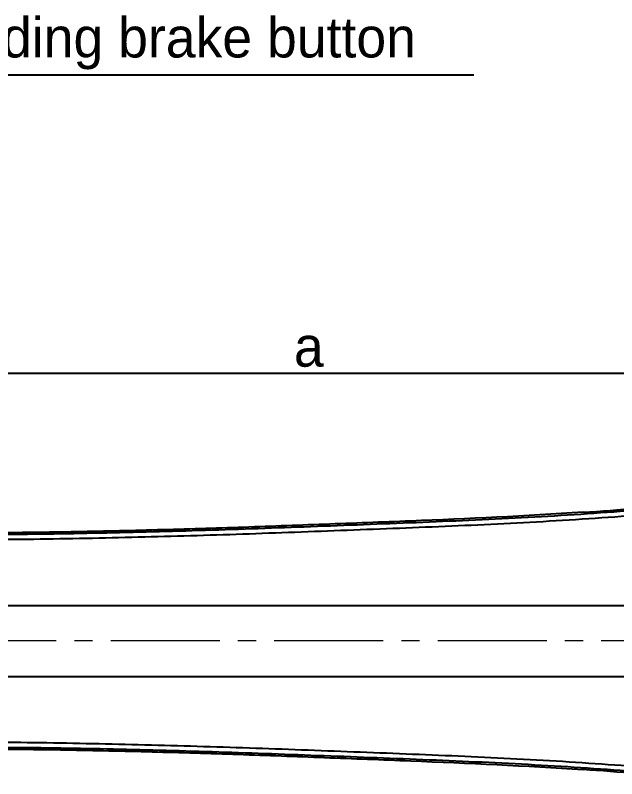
# Model space of a CAD drawing. Header units: millimetres. Extents: x 4086 to 8300, y 123 to 1549.
# Drawn here: x 6812.1 to 6917.2, y 774 to 907.3 of the extents above; entities that cross this region are included whole.
import ezdxf
from ezdxf import colors
from ezdxf.entities.mleader import LeaderData, LeaderLine
from ezdxf.math import Vec2, Vec3

# ---------------------------------------------------------------- set-up
doc = ezdxf.new("R2010")
doc.units = ezdxf.units.MM
doc.linetypes.add('CENTER2', pattern=[28.575, 19.05, -3.175, 3.175, -3.175])
for name, color, linetype in [('09_ALL_ROUNDS', 7, 'Continuous'), ('20_ALL_FEATURES', 7, 'Continuous'), ('多重引线', 7, 'Continuous')]:
    doc.layers.add(name, color=color, linetype=linetype)
doc.layers.add('中心线层', color=7, linetype='CENTER2', lineweight=0)
doc.layers.add('标注层', color=7, linetype='Continuous', lineweight=0)
doc.styles.add('思源黑', font='SourceHanSansCN-Normal.ttf')
doc.dimstyles.new('尺寸标注_细节_1_2比例', dxfattribs={"dimtxt": 7, "dimasz": 6, "dimexe": 2, "dimexo": 1.5, "dimgap": 1, "dimtad": 1, "dimlfac": 2, "dimdsep": 46, "dimtxsty": '思源黑', "dimcen": 0.09, "dimadec": 0, "dimazin": 0, "dimtp": 0.01, "dimtm": 0.01, "dimtfac": 1, "dimtofl": 0, "dimtmove": 0, "dimatfit": 3, "dimfxl": 1, "dimtolj": 1, "dimarcsym": 0})

# ---------------------------------------------------------------- blocks, each defined once
blk = doc.blocks.new('*D1333')
at = {"layer": 'Defpoints', "color": 0}
for p in [(6946.48, 844.83), (6776.49, 820.33), (6946.48, 798.04)]:
    blk.add_point(p, dxfattribs=at)
at = {"layer": '标注层', "color": 0, "lineweight": -2}
for p, q in [((6776.49, 821.83), (6776.49, 846.83)), ((6946.48, 799.54), (6946.48, 846.83)), ((6782.49, 844.83), (6940.48, 844.83))]:
    blk.add_line(p, q, dxfattribs=at)
at = {"layer": '标注层', "color": 0}
for points in [[(6782.49, 845.83), (6782.49, 843.83), (6776.49, 844.83)], [(6940.48, 843.83), (6940.48, 845.83), (6946.48, 844.83)]]:
    blk.add_solid(points, dxfattribs=at)
at = {"layer": '标注层', "color": 0, "insert": (6863.38, 852.96), "char_height": 7, "attachment_point": 2, "style": '思源黑'}
blk.add_mtext('\\A1;a', dxfattribs=at)

msp = doc.modelspace()

# ---------------------------------------------------------------- linework, layer by layer
at = {"layer": '09_ALL_ROUNDS', "color": 7, "linetype": 'Continuous'}
for centre, radius, start, end in [((6868.5163, 1458.7305), 639.647, 273.834834, 274.6875755), ((6869.5909, 151.7732), 625.1851, 85.3025613, 86.1750292)]:
    msp.add_arc(centre, radius, start, end, dxfattribs=at)
for points, knots in [([(6938.4826, 822.1167), (6932.35, 821.7685), (6920.1054, 820.7587), (6901.7182, 819.5255), (6883.3063, 818.7314), (6864.891, 818.0225), (6846.4732, 817.3509), (6828.0475, 816.8567), (6809.6224, 816.5499), (6797.324, 816.6086), (6791.1917, 816.9733)], [0, 0, 0, 0, 0.12498882, 0.24997042, 0.37496318, 0.4999623, 0.62496653, 0.74997944, 0.87499907, 1, 1, 1, 1]), ([(6911.2962, 820.5157), (6901.265, 819.8449), (6886.1971, 819.1671), (6866.1047, 818.4), (6851.0343, 817.8345), (6835.9603, 817.3807), (6820.8827, 817.0399), (6805.8052, 816.8576), (6795.7461, 817.0146), (6790.7293, 817.3213)], [0, 0, 0, 0, 0.25000052, 0.3750046, 0.50000821, 0.6250118, 0.75001551, 0.8750173, 1, 1, 1, 1]), ([(6938.4826, 821.2317), (6932.4024, 820.8889), (6920.2622, 819.8939), (6902.0328, 818.6677), (6883.7788, 817.8757), (6865.5215, 817.1682), (6847.2614, 816.5019), (6828.9939, 816.0103), (6810.7258, 815.6718), (6798.5354, 815.6922), (6792.4513, 815.9791)], [0, 0, 0, 0, 0.12498761, 0.24996831, 0.37496015, 0.49995842, 0.62496141, 0.74997312, 0.87499235, 1, 1, 1, 1]), ([(6792.4741, 780.1033), (6798.5573, 780.3896), (6810.7457, 780.4093), (6829.011, 780.0707), (6847.2756, 779.579), (6865.5329, 778.9128), (6883.7873, 778.2053), (6902.0385, 777.4133), (6920.265, 776.1873), (6932.4033, 775.1924), (6938.4826, 774.8497)], [0, 0, 0, 0, 0.12500773, 0.25002694, 0.37503865, 0.50004164, 0.6250399, 0.75003172, 0.87501239, 1, 1, 1, 1]), ([(6790.7573, 778.7618), (6795.773, 779.0677), (6805.8298, 779.2236), (6820.9037, 779.0411), (6835.9778, 778.7002), (6851.0483, 778.2464), (6866.1152, 777.681), (6886.203, 776.9141), (6901.2673, 776.2363), (6911.2962, 775.5657)], [0, 0, 0, 0, 0.12498276, 0.24998454, 0.37498823, 0.49999182, 0.62499542, 0.74999949, 1, 1, 1, 1]), ([(6791.2197, 779.1098), (6797.3509, 779.4735), (6809.6469, 779.5311), (6828.0685, 779.2242), (6846.4907, 778.7299), (6864.905, 778.0584), (6883.3168, 777.3495), (6901.7252, 776.5555), (6920.1089, 775.3224), (6932.3511, 774.3128), (6938.4826, 773.9647)], [0, 0, 0, 0, 0.12500105, 0.25002067, 0.37503356, 0.50003778, 0.62503689, 0.75002963, 0.87501119, 1, 1, 1, 1])]:
    msp.add_open_spline(points, degree=3, knots=knots, dxfattribs=at)
at = {"layer": '20_ALL_FEATURES', "color": 7, "linetype": 'Continuous'}
for p, q in [((6786.1591, 804.2407), (6991.6826, 804.2407)), ((6786.0684, 791.8407), (6991.6826, 791.8407))]:
    msp.add_line(p, q, dxfattribs=at)
at = {"layer": '中心线层'}
msp.add_line((7019.2472, 798.0316), (6599.4235, 798.0316), dxfattribs=at)

# ---------------------------------------------------------------- dimensions: what is measured, and where the dimension line sits
at = {"layer": '标注层'}
dim = msp.add_linear_dim(base=(6946.4826, 844.8317), p1=(6776.4866, 820.3308), p2=(6946.4826, 798.0407), text='a', dimstyle='尺寸标注_细节_1_2比例', dxfattribs=at)
dim.commit()
dim.dimension.update_dxf_attribs({"geometry": '*D1333', "text_midpoint": (6863.3837, 844.8317), "dimtype": 160})

# ---------------------------------------------------------------- leaders
at = {"layer": '多重引线'}
ml = msp.add_multileader_mtext('Standard', dxfattribs=at)
ml.set_content('{\\C7;Holding brake button}', style='思源黑')
ml.set_leader_properties()
ml.build(insert=Vec2(0, 0))
ml.multileader.update_dxf_attribs({"text_left_attachment_type": 5, "text_right_attachment_type": 5, "dogleg_length": 1, "arrow_head_size": 6})
ctx = ml.context
ctx.base_point, ctx.char_height, ctx.arrow_head_size, ctx.plane_origin = Vec3(6793.7111, 896.9644), 7, 6, Vec3(6764.7255, 808.1817)
ctx.left_attachment, ctx.right_attachment = 5, 5
notes = []
notes.append((ctx, [(0, (1, 1, 0), (6792.7111, 896.9644), (1, 0), 1, [(0, [(6764.7255, 808.1817)], 0, [])])]))
ctx.mtext.insert, ctx.mtext.flow_direction = Vec3(6795.7111, 906.9764), 5
for ctx, leaders in notes:
    for number, flags, end, landing, length, lines in leaders:
        leader = LeaderData()
        leader.index, (leader.has_last_leader_line, leader.has_dogleg_vector, leader.attachment_direction) = number, flags
        leader.last_leader_point, leader.dogleg_vector, leader.dogleg_length = Vec3(end), Vec3(landing), length
        for number, points, colour, breaks in lines:
            line = LeaderLine()
            line.index, line.vertices, line.color, line.breaks = number, Vec3.list(points), colors.encode_raw_color(colour), breaks
            leader.lines.append(line)
        ctx.leaders.append(leader)

doc.saveas('drawing.dxf')
